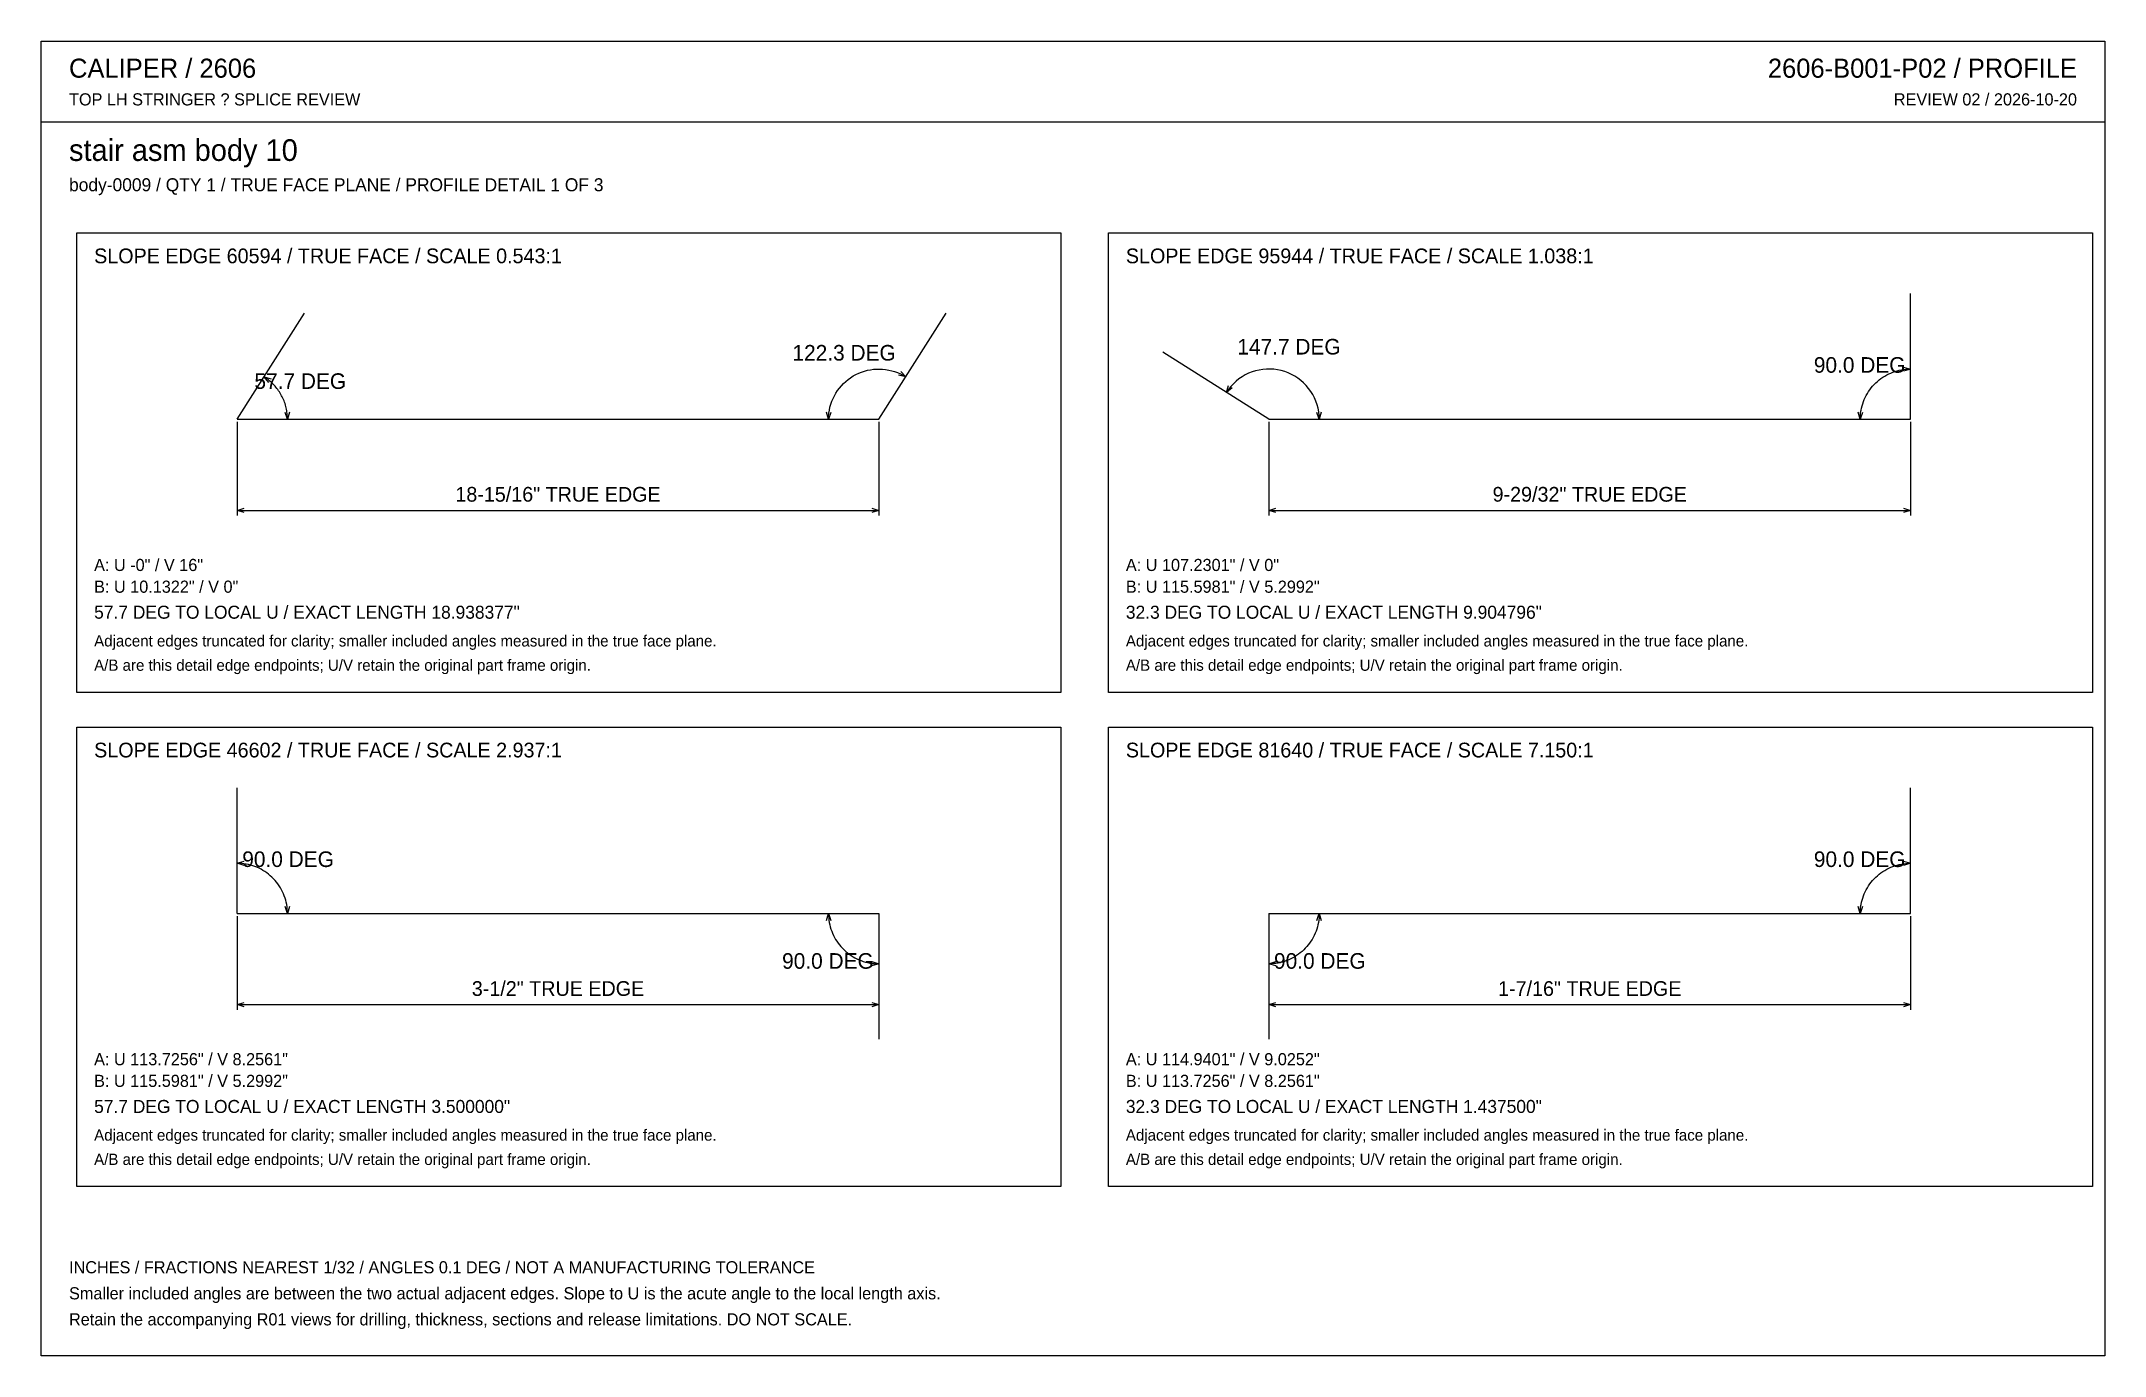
# Model space of a CAD drawing. Header units: inches. Extents: x 0.5 to 33.5, y 0.5 to 21.5.
import ezdxf
from ezdxf.enums import TextEntityAlignment as Align

# ---------------------------------------------------------------- set-up
doc = ezdxf.new("R2010")
doc.units = ezdxf.units.IN
doc.header["$MEASUREMENT"] = 0

msp = doc.modelspace()

# ---------------------------------------------------------------- linework, layer by layer
at = {"layer": 'ANNOTATION'}
for p, q in [((13.522, 16.189), (13.567, 16.21)), ((13.567, 16.21), (13.612, 16.229)), ((13.612, 16.229), (13.659, 16.244)), ((13.659, 16.244), (13.706, 16.257)), ((13.706, 16.257), (13.755, 16.266)), ((13.755, 16.266), (13.803, 16.273)), ((13.803, 16.273), (13.852, 16.277)), ((13.852, 16.277), (13.901, 16.278)), ((13.901, 16.278), (13.95, 16.275)), ((13.95, 16.275), (13.999, 16.27)), ((13.999, 16.27), (14.048, 16.262)), ((14.048, 16.262), (14.096, 16.251)), ((14.096, 16.251), (14.143, 16.237)), ((14.143, 16.237), (14.189, 16.22)), ((14.189, 16.22), (14.234, 16.2)), ((14.234, 16.2), (14.278, 16.178)), ((14.242, 16.239), (14.32, 16.153)), ((19.812, 16.209), (19.759, 16.183)), ((19.868, 16.231), (19.812, 16.209)), ((19.924, 16.249), (19.868, 16.231)), ((19.982, 16.262), (19.924, 16.249)), ((20.04, 16.272), (19.982, 16.262)), ((20.099, 16.277), (20.04, 16.272)), ((20.159, 16.278), (20.099, 16.277)), ((20.218, 16.274), (20.159, 16.278)), ((20.277, 16.266), (20.218, 16.274)), ((20.335, 16.254), (20.277, 16.266)), ((20.392, 16.237), (20.335, 16.254)), ((20.447, 16.216), (20.392, 16.237)), ((20.501, 16.192), (20.447, 16.216)), ((30.035, 16.182), (30.067, 16.198)), ((30.067, 16.198), (30.1, 16.213)), ((30.1, 16.213), (30.134, 16.226)), ((30.134, 16.226), (30.168, 16.238)), ((30.168, 16.238), (30.202, 16.249)), ((30.202, 16.249), (30.237, 16.258)), ((30.237, 16.258), (30.273, 16.265)), ((30.273, 16.265), (30.309, 16.27)), ((30.305, 16.31), (30.417, 16.278)), ((30.417, 16.278), (30.306, 16.241)), ((30.309, 16.27), (30.344, 16.275)), ((30.344, 16.275), (30.381, 16.277)), ((30.381, 16.277), (30.417, 16.278)), ((4.061, 16.14), (4.042, 16.153)), ((4.116, 16.063), (4.042, 16.153)), ((4.042, 16.153), (4.154, 16.121)), ((4.08, 16.127), (4.061, 16.14)), ((4.099, 16.113), (4.08, 16.127)), ((4.117, 16.099), (4.099, 16.113)), ((4.135, 16.084), (4.117, 16.099)), ((4.153, 16.069), (4.135, 16.084)), ((4.169, 16.053), (4.153, 16.069)), ((4.186, 16.037), (4.169, 16.053)), ((4.202, 16.02), (4.186, 16.037)), ((4.217, 16.003), (4.202, 16.02)), ((4.232, 15.985), (4.217, 16.003)), ((4.247, 15.967), (4.232, 15.985)), ((4.261, 15.948), (4.247, 15.967)), ((4.274, 15.93), (4.261, 15.948)), ((4.287, 15.91), (4.274, 15.93)), ((4.299, 15.891), (4.287, 15.91)), ((4.311, 15.871), (4.299, 15.891)), ((4.322, 15.85), (4.311, 15.871)), ((13.177, 15.85), (13.202, 15.893)), ((13.202, 15.893), (13.229, 15.934)), ((13.229, 15.934), (13.258, 15.973)), ((13.258, 15.973), (13.29, 16.011)), ((13.29, 16.011), (13.324, 16.046)), ((13.324, 16.046), (13.36, 16.08)), ((13.36, 16.08), (13.398, 16.111)), ((13.398, 16.111), (13.438, 16.139)), ((13.438, 16.139), (13.479, 16.166)), ((13.479, 16.166), (13.522, 16.189)), ((14.32, 16.153), (14.207, 16.179)), ((14.278, 16.178), (14.32, 16.153)), ((19.458, 15.903), (19.493, 16.014)), ((19.55, 15.975), (19.458, 15.903)), ((19.492, 15.952), (19.458, 15.903)), ((19.529, 15.998), (19.492, 15.952)), ((19.569, 16.042), (19.529, 15.998)), ((19.613, 16.082), (19.569, 16.042)), ((19.659, 16.119), (19.613, 16.082)), ((19.708, 16.153), (19.659, 16.119)), ((19.759, 16.183), (19.708, 16.153)), ((20.553, 16.163), (20.501, 16.192)), ((20.603, 16.131), (20.553, 16.163)), ((20.65, 16.095), (20.603, 16.131)), ((20.694, 16.056), (20.65, 16.095)), ((20.736, 16.013), (20.694, 16.056)), ((20.774, 15.968), (20.736, 16.013)), ((20.809, 15.92), (20.774, 15.968)), ((20.84, 15.869), (20.809, 15.92)), ((20.867, 15.817), (20.84, 15.869)), ((29.707, 15.854), (29.725, 15.885)), ((29.725, 15.885), (29.744, 15.916)), ((29.744, 15.916), (29.765, 15.946)), ((29.765, 15.946), (29.787, 15.974)), ((29.787, 15.974), (29.81, 16.002)), ((29.81, 16.002), (29.834, 16.029)), ((29.834, 16.029), (29.86, 16.054)), ((29.86, 16.054), (29.887, 16.079)), ((29.887, 16.079), (29.914, 16.102)), ((29.914, 16.102), (29.943, 16.124)), ((29.943, 16.124), (29.973, 16.145)), ((29.973, 16.145), (30.003, 16.164)), ((30.003, 16.164), (30.035, 16.182)), ((4.333, 15.83), (4.322, 15.85)), ((4.343, 15.809), (4.333, 15.83)), ((4.352, 15.788), (4.343, 15.809)), ((4.361, 15.766), (4.352, 15.788)), ((4.369, 15.745), (4.361, 15.766)), ((4.377, 15.723), (4.369, 15.745)), ((4.384, 15.701), (4.377, 15.723)), ((4.417, 15.472), (4.38, 15.583)), ((4.39, 15.678), (4.384, 15.701)), ((4.395, 15.656), (4.39, 15.678)), ((4.4, 15.633), (4.395, 15.656)), ((4.405, 15.61), (4.4, 15.633)), ((4.408, 15.588), (4.405, 15.61)), ((4.411, 15.565), (4.408, 15.588)), ((4.414, 15.542), (4.411, 15.565)), ((4.415, 15.519), (4.414, 15.542)), ((4.45, 15.584), (4.417, 15.472)), ((13.083, 15.472), (13.052, 15.584)), ((13.121, 15.582), (13.083, 15.472)), ((13.085, 15.521), (13.089, 15.57)), ((13.089, 15.57), (13.097, 15.619)), ((13.097, 15.619), (13.107, 15.667)), ((13.107, 15.667), (13.121, 15.714)), ((13.121, 15.714), (13.137, 15.761)), ((13.137, 15.761), (13.156, 15.806)), ((13.156, 15.806), (13.177, 15.85)), ((20.89, 15.762), (20.867, 15.817)), ((20.91, 15.706), (20.89, 15.762)), ((20.944, 15.472), (20.906, 15.582)), ((20.925, 15.649), (20.91, 15.706)), ((20.936, 15.59), (20.925, 15.649)), ((20.942, 15.531), (20.936, 15.59)), ((20.975, 15.585), (20.944, 15.472)), ((29.611, 15.472), (29.579, 15.584)), ((29.648, 15.583), (29.611, 15.472)), ((29.612, 15.508), (29.614, 15.544)), ((29.614, 15.544), (29.618, 15.58)), ((29.618, 15.58), (29.624, 15.616)), ((29.624, 15.616), (29.631, 15.651)), ((29.631, 15.651), (29.64, 15.687)), ((29.64, 15.687), (29.651, 15.721)), ((29.651, 15.721), (29.662, 15.755)), ((29.662, 15.755), (29.676, 15.789)), ((29.676, 15.789), (29.691, 15.822)), ((29.691, 15.822), (29.707, 15.854)), ((3.611, 15.431), (3.611, 13.931)), ((4.416, 15.495), (4.415, 15.519)), ((4.417, 15.472), (4.416, 15.495)), ((13.083, 15.472), (13.085, 15.521)), ((13.889, 15.431), (13.889, 13.931)), ((20.139, 15.431), (20.139, 13.931)), ((20.944, 15.472), (20.942, 15.531)), ((29.611, 15.472), (29.612, 15.508)), ((30.417, 15.431), (30.417, 13.931)), ((3.611, 14.014), (3.722, 14.049)), ((3.611, 14.014), (13.889, 14.014)), ((3.722, 13.979), (3.611, 14.014)), ((13.778, 14.049), (13.889, 14.014)), ((13.889, 14.014), (13.778, 13.979)), ((20.139, 14.014), (20.25, 14.049)), ((20.139, 14.014), (30.417, 14.014)), ((20.25, 13.979), (20.139, 14.014)), ((30.306, 14.049), (30.417, 14.014)), ((30.417, 14.014), (30.306, 13.979)), ((3.611, 8.361), (3.723, 8.393)), ((3.647, 8.36), (3.611, 8.361)), ((3.721, 8.324), (3.611, 8.361)), ((3.683, 8.358), (3.647, 8.36)), ((3.719, 8.354), (3.683, 8.358)), ((3.755, 8.348), (3.719, 8.354)), ((3.79, 8.341), (3.755, 8.348)), ((3.825, 8.332), (3.79, 8.341)), ((3.86, 8.322), (3.825, 8.332)), ((3.894, 8.31), (3.86, 8.322)), ((3.928, 8.296), (3.894, 8.31)), ((3.961, 8.281), (3.928, 8.296)), ((3.993, 8.265), (3.961, 8.281)), ((4.024, 8.247), (3.993, 8.265)), ((30.003, 8.247), (30.035, 8.265)), ((30.035, 8.265), (30.067, 8.281)), ((30.067, 8.281), (30.1, 8.296)), ((30.1, 8.296), (30.134, 8.31)), ((30.134, 8.31), (30.168, 8.322)), ((30.168, 8.322), (30.202, 8.332)), ((30.202, 8.332), (30.237, 8.341)), ((30.237, 8.341), (30.273, 8.348)), ((30.273, 8.348), (30.309, 8.354)), ((30.305, 8.393), (30.417, 8.361)), ((30.417, 8.361), (30.306, 8.324)), ((30.309, 8.354), (30.344, 8.358)), ((30.344, 8.358), (30.381, 8.36)), ((30.381, 8.36), (30.417, 8.361)), ((4.055, 8.228), (4.024, 8.247)), ((4.085, 8.207), (4.055, 8.228)), ((4.113, 8.185), (4.085, 8.207)), ((4.141, 8.162), (4.113, 8.185)), ((4.168, 8.138), (4.141, 8.162)), ((4.193, 8.112), (4.168, 8.138)), ((4.218, 8.086), (4.193, 8.112)), ((4.241, 8.058), (4.218, 8.086)), ((4.263, 8.029), (4.241, 8.058)), ((4.283, 7.999), (4.263, 8.029)), ((4.303, 7.969), (4.283, 7.999)), ((4.32, 7.937), (4.303, 7.969)), ((4.337, 7.905), (4.32, 7.937)), ((29.691, 7.905), (29.707, 7.937)), ((29.707, 7.937), (29.725, 7.969)), ((29.725, 7.969), (29.744, 7.999)), ((29.744, 7.999), (29.765, 8.029)), ((29.765, 8.029), (29.787, 8.058)), ((29.787, 8.058), (29.81, 8.086)), ((29.81, 8.086), (29.834, 8.112)), ((29.834, 8.112), (29.86, 8.138)), ((29.86, 8.138), (29.887, 8.162)), ((29.887, 8.162), (29.914, 8.185)), ((29.914, 8.185), (29.943, 8.207)), ((29.943, 8.207), (29.973, 8.228)), ((29.973, 8.228), (30.003, 8.247)), ((4.352, 7.872), (4.337, 7.905)), ((4.365, 7.839), (4.352, 7.872)), ((4.377, 7.804), (4.365, 7.839)), ((4.388, 7.77), (4.377, 7.804)), ((4.417, 7.556), (4.379, 7.666)), ((4.396, 7.735), (4.388, 7.77)), ((4.404, 7.699), (4.396, 7.735)), ((4.409, 7.664), (4.404, 7.699)), ((4.413, 7.628), (4.409, 7.664)), ((4.416, 7.592), (4.413, 7.628)), ((4.449, 7.667), (4.417, 7.556)), ((29.611, 7.556), (29.579, 7.667)), ((29.648, 7.666), (29.611, 7.556)), ((29.612, 7.592), (29.614, 7.628)), ((29.614, 7.628), (29.618, 7.664)), ((29.618, 7.664), (29.624, 7.699)), ((29.624, 7.699), (29.631, 7.735)), ((29.631, 7.735), (29.64, 7.77)), ((29.64, 7.77), (29.651, 7.804)), ((29.651, 7.804), (29.662, 7.839)), ((29.662, 7.839), (29.676, 7.872)), ((29.676, 7.872), (29.691, 7.905)), ((3.611, 7.514), (3.611, 6.014)), ((4.417, 7.556), (4.416, 7.592)), ((13.051, 7.444), (13.083, 7.556)), ((13.083, 7.556), (13.084, 7.519)), ((13.083, 7.556), (13.121, 7.445)), ((13.084, 7.519), (13.087, 7.483)), ((13.087, 7.483), (13.091, 7.447)), ((13.091, 7.447), (13.096, 7.412)), ((13.096, 7.412), (13.104, 7.376)), ((13.104, 7.376), (13.112, 7.341)), ((13.112, 7.341), (13.123, 7.307)), ((13.123, 7.307), (13.135, 7.273)), ((13.135, 7.273), (13.148, 7.239)), ((13.889, 7.514), (13.889, 6.014)), ((20.139, 7.514), (20.139, 6.014)), ((20.893, 7.273), (20.88, 7.239)), ((20.905, 7.307), (20.893, 7.273)), ((20.915, 7.341), (20.905, 7.307)), ((20.907, 7.445), (20.944, 7.556)), ((20.924, 7.376), (20.915, 7.341)), ((20.931, 7.412), (20.924, 7.376)), ((20.937, 7.447), (20.931, 7.412)), ((20.941, 7.483), (20.937, 7.447)), ((20.944, 7.519), (20.941, 7.483)), ((20.944, 7.556), (20.944, 7.519)), ((20.944, 7.556), (20.977, 7.444)), ((29.611, 7.556), (29.612, 7.592)), ((30.417, 7.514), (30.417, 6.014)), ((13.148, 7.239), (13.163, 7.206)), ((13.163, 7.206), (13.18, 7.174)), ((13.18, 7.174), (13.197, 7.142)), ((13.197, 7.142), (13.217, 7.112)), ((13.217, 7.112), (13.237, 7.082)), ((13.237, 7.082), (13.259, 7.053)), ((13.259, 7.053), (13.282, 7.026)), ((13.282, 7.026), (13.307, 6.999)), ((13.307, 6.999), (13.332, 6.973)), ((13.332, 6.973), (13.359, 6.949)), ((13.359, 6.949), (13.387, 6.926)), ((20.669, 6.949), (20.641, 6.926)), ((20.696, 6.973), (20.669, 6.949)), ((20.721, 6.999), (20.696, 6.973)), ((20.746, 7.026), (20.721, 6.999)), ((20.769, 7.053), (20.746, 7.026)), ((20.791, 7.082), (20.769, 7.053)), ((20.811, 7.112), (20.791, 7.082)), ((20.83, 7.142), (20.811, 7.112)), ((20.848, 7.174), (20.83, 7.142)), ((20.865, 7.206), (20.848, 7.174)), ((20.88, 7.239), (20.865, 7.206)), ((13.387, 6.926), (13.415, 6.904)), ((13.415, 6.904), (13.445, 6.883)), ((13.445, 6.883), (13.476, 6.864)), ((13.476, 6.864), (13.507, 6.846)), ((13.507, 6.846), (13.539, 6.83)), ((13.539, 6.83), (13.572, 6.815)), ((13.572, 6.815), (13.606, 6.801)), ((13.606, 6.801), (13.64, 6.789)), ((13.64, 6.789), (13.675, 6.779)), ((13.675, 6.779), (13.71, 6.77)), ((13.71, 6.77), (13.745, 6.763)), ((13.745, 6.763), (13.781, 6.757)), ((13.889, 6.75), (13.777, 6.718)), ((13.779, 6.787), (13.889, 6.75)), ((13.781, 6.757), (13.817, 6.753)), ((13.817, 6.753), (13.853, 6.751)), ((13.853, 6.751), (13.889, 6.75)), ((20.139, 6.75), (20.249, 6.787)), ((20.175, 6.751), (20.139, 6.75)), ((20.251, 6.718), (20.139, 6.75)), ((20.211, 6.753), (20.175, 6.751)), ((20.247, 6.757), (20.211, 6.753)), ((20.283, 6.763), (20.247, 6.757)), ((20.318, 6.77), (20.283, 6.763)), ((20.353, 6.779), (20.318, 6.77)), ((20.388, 6.789), (20.353, 6.779)), ((20.422, 6.801), (20.388, 6.789)), ((20.455, 6.815), (20.422, 6.801)), ((20.488, 6.83), (20.455, 6.815)), ((20.521, 6.846), (20.488, 6.83)), ((20.552, 6.864), (20.521, 6.846)), ((20.583, 6.883), (20.552, 6.864)), ((20.612, 6.904), (20.583, 6.883)), ((20.641, 6.926), (20.612, 6.904)), ((3.611, 6.097), (3.722, 6.132)), ((3.611, 6.097), (13.889, 6.097)), ((3.722, 6.062), (3.611, 6.097)), ((13.778, 6.132), (13.889, 6.097)), ((13.889, 6.097), (13.778, 6.062)), ((20.139, 6.097), (20.25, 6.132)), ((20.139, 6.097), (30.417, 6.097)), ((20.25, 6.062), (20.139, 6.097)), ((30.306, 6.132), (30.417, 6.097)), ((30.417, 6.097), (30.306, 6.062))]:
    msp.add_line(p, q, dxfattribs=at)
at = {"layer": 'OUTLINE'}
for p, q in [((0.472, 21.528), (33.528, 21.528)), ((0.472, 0.472), (0.472, 21.528)), ((33.528, 21.528), (33.528, 0.472)), ((0.472, 20.236), (33.528, 20.236)), ((1.042, 18.458), (16.806, 18.458)), ((1.042, 11.097), (1.042, 18.458)), ((16.806, 18.458), (16.806, 11.097)), ((17.569, 18.458), (33.333, 18.458)), ((17.569, 11.097), (17.569, 18.458)), ((33.333, 18.458), (33.333, 11.097)), ((30.417, 15.472), (30.417, 17.486)), ((3.611, 15.472), (4.689, 17.174)), ((13.889, 15.472), (14.966, 17.174)), ((20.139, 15.472), (18.437, 16.55)), ((3.611, 15.472), (13.889, 15.472)), ((20.139, 15.472), (30.417, 15.472)), ((16.806, 11.097), (1.042, 11.097)), ((33.333, 11.097), (17.569, 11.097)), ((1.042, 10.542), (16.806, 10.542)), ((1.042, 3.181), (1.042, 10.542)), ((16.806, 10.542), (16.806, 3.181)), ((17.569, 10.542), (33.333, 10.542)), ((17.569, 3.181), (17.569, 10.542)), ((33.333, 10.542), (33.333, 3.181)), ((3.611, 7.556), (3.611, 9.569)), ((30.417, 7.556), (30.417, 9.569)), ((3.611, 7.556), (13.889, 7.556)), ((13.889, 7.556), (13.889, 5.542)), ((20.139, 7.556), (30.417, 7.556)), ((20.139, 7.556), (20.139, 5.542)), ((16.806, 3.181), (1.042, 3.181)), ((33.333, 3.181), (17.569, 3.181)), ((33.528, 0.472), (0.472, 0.472))]:
    msp.add_line(p, q, dxfattribs=at)

# ---------------------------------------------------------------- texts
at = {"layer": 'ANNOTATION'}
for s, height, p in [('CALIPER / 2606', 0.30556, (0.917, 20.944)), ('TOP LH STRINGER ? SPLICE REVIEW', 0.19444, (0.917, 20.5)), ('stair asm body 10', 0.34722, (0.917, 19.611)), ('body-0009 / QTY 1 / TRUE FACE PLANE / PROFILE DETAIL 1 OF 3', 0.20833, (0.917, 19.125)), ('SLOPE EDGE 60594 / TRUE FACE / SCALE 0.543:1', 0.23611, (1.319, 17.972)), ('SLOPE EDGE 95944 / TRUE FACE / SCALE 1.038:1', 0.23611, (17.847, 17.972)), ('A: U -0" / V 16"', 0.19444, (1.319, 13.042)), ('A: U 107.2301" / V 0"', 0.19444, (17.847, 13.042)), ('B: U 10.1322" / V 0"', 0.19444, (1.319, 12.694)), ('B: U 115.5981" / V 5.2992"', 0.19444, (17.847, 12.694)), ('57.7 DEG TO LOCAL U / EXACT LENGTH 18.938377"', 0.20833, (1.319, 12.278)), ('32.3 DEG TO LOCAL U / EXACT LENGTH 9.904796"', 0.20833, (17.847, 12.278)), ('Adjacent edges truncated for clarity; smaller included angles measured in the true face plane.', 0.18056, (1.319, 11.833)), ('Adjacent edges truncated for clarity; smaller included angles measured in the true face plane.', 0.18056, (17.847, 11.833)), ('A/B are this detail edge endpoints; U/V retain the original part frame origin.', 0.18056, (1.319, 11.444)), ('A/B are this detail edge endpoints; U/V retain the original part frame origin.', 0.18056, (17.847, 11.444)), ('SLOPE EDGE 46602 / TRUE FACE / SCALE 2.937:1', 0.23611, (1.319, 10.056)), ('SLOPE EDGE 81640 / TRUE FACE / SCALE 7.150:1', 0.23611, (17.847, 10.056)), ('A: U 113.7256" / V 8.2561"', 0.19444, (1.319, 5.125)), ('A: U 114.9401" / V 9.0252"', 0.19444, (17.847, 5.125)), ('B: U 115.5981" / V 5.2992"', 0.19444, (1.319, 4.778)), ('B: U 113.7256" / V 8.2561"', 0.19444, (17.847, 4.778)), ('57.7 DEG TO LOCAL U / EXACT LENGTH 3.500000"', 0.20833, (1.319, 4.361)), ('32.3 DEG TO LOCAL U / EXACT LENGTH 1.437500"', 0.20833, (17.847, 4.361)), ('Adjacent edges truncated for clarity; smaller included angles measured in the true face plane.', 0.18056, (1.319, 3.917)), ('Adjacent edges truncated for clarity; smaller included angles measured in the true face plane.', 0.18056, (17.847, 3.917)), ('A/B are this detail edge endpoints; U/V retain the original part frame origin.', 0.18056, (1.319, 3.528)), ('A/B are this detail edge endpoints; U/V retain the original part frame origin.', 0.18056, (17.847, 3.528)), ('INCHES / FRACTIONS NEAREST 1/32 / ANGLES 0.1 DEG / NOT A MANUFACTURING TOLERANCE', 0.19444, (0.917, 1.792)), ('Smaller included angles are between the two actual adjacent edges. Slope to U is the acute angle to the local length axis.', 0.194444, (0.917, 1.375)), ('Retain the accompanying R01 views for drilling, thickness, sections and release limitations. DO NOT SCALE.', 0.194444, (0.917, 0.958))]:
    msp.add_text(s, height=height, dxfattribs=at).set_placement(p)
for s, height, p in [('2606-B001-P02 / PROFILE', 0.30556, (33.083, 20.944)), ('REVIEW 02 / 2026-10-20', 0.19444, (33.083, 20.5))]:
    msp.add_text(s, height=height, dxfattribs=at).set_placement(p, align=Align.RIGHT)
for s, height, p in [('122.3 DEG', 0.25, (13.333, 16.413)), ('147.7 DEG', 0.25, (20.46, 16.51)), ('57.7 DEG', 0.25, (4.621, 15.959)), ('90.0 DEG', 0.25, (29.602, 16.218)), ('18-15/16" TRUE EDGE', 0.23611, (8.75, 14.153)), ('9-29/32" TRUE EDGE', 0.23611, (25.278, 14.153)), ('90.0 DEG', 0.25, (4.426, 8.301)), ('90.0 DEG', 0.25, (29.602, 8.301)), ('90.0 DEG', 0.25, (13.074, 6.671)), ('90.0 DEG', 0.25, (20.954, 6.671)), ('3-1/2" TRUE EDGE', 0.23611, (8.75, 6.236)), ('1-7/16" TRUE EDGE', 0.23611, (25.278, 6.236))]:
    msp.add_text(s, height=height, dxfattribs=at).set_placement(p, align=Align.CENTER)

doc.saveas('drawing.dxf')
